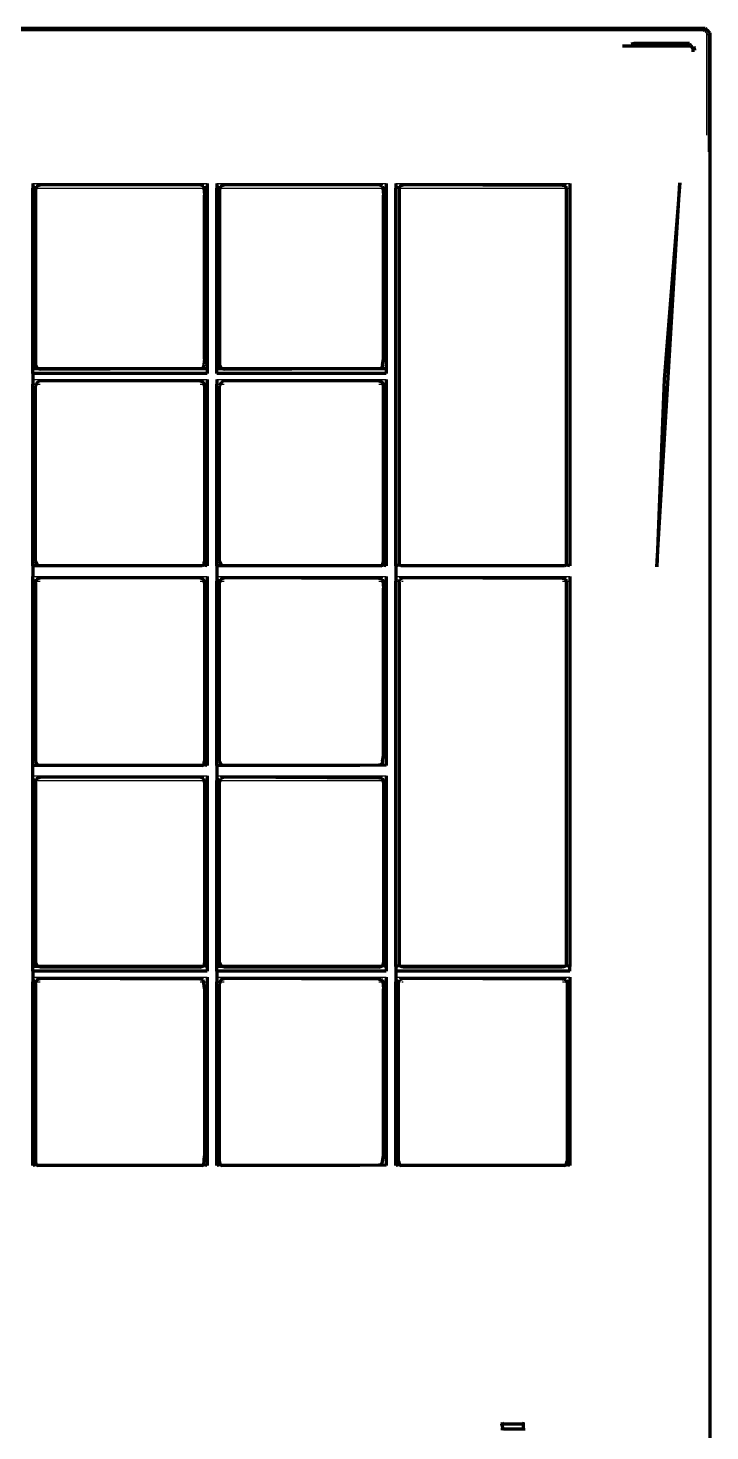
# Model space of a CAD drawing. Header units: millimetres. Extents: x 4307 to 31003, y 2809 to 20009.
# Drawn here: x 11413.4 to 11461.9, y 13457.8 to 13557.4 of the extents above; entities that cross this region are included whole.
import ezdxf

# ---------------------------------------------------------------- set-up
doc = ezdxf.new("R2010")
doc.units = ezdxf.units.MM
doc.layers.add('ProfileEdges', color=7, linetype='Continuous')

msp = doc.modelspace()

# ---------------------------------------------------------------- linework, layer by layer
for p, q in [((11461.627, 13557.106), (11461.468, 13557.264)), ((11461.627, 13557.106), (11461.627, 13549.825)), ((11461.742, 13556.961), (11461.627, 13557.106)), ((11460.465, 13556.344), (11460.759, 13555.96)), ((11460.793, 13556.161), (11460.808, 13555.966)), ((11461.742, 13556.961), (11461.743, 13548.647)), ((11460.759, 13555.96), (11460.808, 13555.966)), ((11460.808, 13555.927), (11460.808, 13555.966)), ((11413.784, 13546.4), (11426.169, 13546.4)), ((11426.855, 13546.4), (11438.872, 13546.4)), ((11439.558, 13546.4), (11451.918, 13546.4)), ((11413.784, 13546.065), (11414.005, 13546.065)), ((11414.005, 13546.065), (11425.927, 13546.065)), ((11425.927, 13546.065), (11426.169, 13546.065)), ((11426.855, 13546.065), (11427.075, 13546.065)), ((11427.075, 13546.065), (11438.631, 13546.065)), ((11438.631, 13546.065), (11438.872, 13546.065)), ((11439.558, 13546.065), (11439.815, 13546.065)), ((11439.815, 13546.065), (11451.661, 13546.065)), ((11451.661, 13546.065), (11451.918, 13546.065)), ((11413.784, 13532.481), (11426.169, 13532.481)), ((11413.784, 13532.146), (11414.026, 13532.146)), ((11414.026, 13532.146), (11414.298, 13532.146)), ((11425.656, 13532.146), (11425.949, 13532.146)), ((11425.949, 13532.146), (11426.169, 13532.146)), ((11426.855, 13532.481), (11438.872, 13532.481)), ((11426.855, 13532.146), (11427.097, 13532.146)), ((11427.097, 13532.146), (11427.369, 13532.146)), ((11438.359, 13532.146), (11438.652, 13532.146)), ((11438.652, 13532.146), (11438.872, 13532.146)), ((11413.784, 13518.486), (11426.169, 13518.486)), ((11426.855, 13518.486), (11438.872, 13518.486)), ((11439.558, 13518.486), (11451.918, 13518.486)), ((11413.784, 13518.151), (11414.004, 13518.151)), ((11414.004, 13518.151), (11414.298, 13518.151)), ((11425.655, 13518.151), (11425.949, 13518.151)), ((11425.949, 13518.151), (11426.169, 13518.151)), ((11426.855, 13518.151), (11427.075, 13518.151)), ((11427.075, 13518.151), (11427.369, 13518.151)), ((11438.359, 13518.151), (11438.631, 13518.151)), ((11438.631, 13518.151), (11438.872, 13518.151)), ((11439.558, 13518.151), (11439.833, 13518.151)), ((11439.987, 13518.151), (11440.072, 13518.151)), ((11451.404, 13518.151), (11451.661, 13518.151)), ((11451.661, 13518.151), (11451.918, 13518.151)), ((11413.784, 13504.316), (11426.169, 13504.316)), ((11426.855, 13504.316), (11438.872, 13504.316)), ((11413.784, 13503.981), (11414.004, 13503.981)), ((11414.004, 13503.981), (11425.949, 13503.981)), ((11425.949, 13503.981), (11426.169, 13503.981)), ((11426.855, 13503.981), (11427.075, 13503.981)), ((11427.075, 13503.981), (11438.652, 13503.981)), ((11438.652, 13503.981), (11438.872, 13503.981)), ((11413.784, 13490.024), (11426.169, 13490.024)), ((11413.784, 13489.689), (11414.004, 13489.689)), ((11414.004, 13489.689), (11414.298, 13489.689)), ((11425.655, 13489.689), (11425.894, 13489.689)), ((11425.894, 13489.689), (11426.169, 13489.689)), ((11426.855, 13490.024), (11438.872, 13490.024)), ((11426.855, 13489.689), (11427.075, 13489.689)), ((11427.075, 13489.689), (11427.369, 13489.689)), ((11438.359, 13489.689), (11438.631, 13489.689)), ((11438.631, 13489.689), (11438.872, 13489.689)), ((11439.558, 13490.024), (11451.918, 13490.024)), ((11439.558, 13489.689), (11439.778, 13489.689)), ((11439.778, 13489.689), (11439.833, 13489.689)), ((11439.987, 13489.689), (11440.072, 13489.689)), ((11451.404, 13489.689), (11451.698, 13489.689)), ((11451.698, 13489.689), (11451.918, 13489.689)), ((11447.195, 13458.402), (11447.127, 13458.327)), ((11448.632, 13458.327), (11448.563, 13458.402)), ((11447.093, 13458.221), (11448.632, 13458.221)), ((11448.69, 13458.221), (11448.632, 13458.221))]:
    msp.add_line(p, q)
at = {"layer": 'ProfileEdges', "lineweight": 211}
for p, q in [((11162.638, 13557.445), (11461.523, 13557.445)), ((11162.761, 13557.339), (11461.4, 13557.338)), ((11461.4, 13557.338), (11461.468, 13557.264)), ((11461.65, 13557.306), (11461.468, 13557.264)), ((11461.523, 13557.445), (11461.65, 13557.306)), ((11461.65, 13557.306), (11461.694, 13557.306)), ((11461.865, 13557.117), (11461.694, 13557.306)), ((11461.865, 13557.117), (11461.865, 13441.842)), ((11455.666, 13556.188), (11460.484, 13556.189)), ((11456.475, 13556.338), (11456.276, 13556.301)), ((11460.416, 13556.338), (11456.475, 13556.338)), ((11460.416, 13556.301), (11456.475, 13556.338)), ((11460.416, 13556.301), (11460.416, 13556.338)), ((11460.484, 13556.189), (11460.416, 13556.301)), ((11460.484, 13556.189), (11460.655, 13556)), ((11460.655, 13556), (11460.655, 13555.755)), ((11460.759, 13555.96), (11460.655, 13556)), ((11460.759, 13555.96), (11460.759, 13555.872)), ((11413.784, 13546.4), (11413.784, 13546.065)), ((11414.005, 13546.065), (11414.041, 13546.213)), ((11414.041, 13546.213), (11414.298, 13546.305)), ((11425.656, 13546.305), (11414.298, 13546.305)), ((11425.912, 13546.213), (11425.656, 13546.305)), ((11425.912, 13546.213), (11425.927, 13546.065)), ((11426.169, 13546.4), (11426.169, 13546.065)), ((11426.855, 13546.4), (11426.855, 13546.065)), ((11427.075, 13546.065), (11427.112, 13546.213)), ((11427.112, 13546.213), (11427.369, 13546.305)), ((11438.359, 13546.305), (11427.369, 13546.305)), ((11438.616, 13546.213), (11438.359, 13546.305)), ((11438.616, 13546.213), (11438.631, 13546.065)), ((11438.872, 13546.4), (11438.872, 13546.065)), ((11439.558, 13546.4), (11439.558, 13546.065)), ((11439.815, 13546.213), (11440.072, 13546.305)), ((11439.815, 13546.065), (11439.815, 13546.213)), ((11451.404, 13546.249), (11440.072, 13546.305)), ((11451.661, 13546.213), (11451.404, 13546.249)), ((11451.661, 13546.065), (11451.661, 13546.213)), ((11451.918, 13546.4), (11451.918, 13546.065)), ((11458.106, 13519.179), (11459.73, 13546.452)), ((11459.73, 13546.452), (11458.605, 13532.482)), ((11413.784, 13533.233), (11413.784, 13546.065)), ((11413.977, 13545.952), (11414.005, 13546.065)), ((11413.977, 13545.952), (11413.977, 13533.537)), ((11425.927, 13546.065), (11425.977, 13545.576)), ((11425.977, 13533.913), (11425.977, 13545.576)), ((11426.169, 13546.065), (11426.169, 13533.233)), ((11426.855, 13533.233), (11426.855, 13546.065)), ((11427.047, 13545.952), (11427.075, 13546.065)), ((11427.047, 13545.952), (11427.047, 13533.537)), ((11438.631, 13546.065), (11438.68, 13545.576)), ((11438.68, 13533.913), (11438.68, 13545.576)), ((11438.872, 13546.065), (11438.872, 13533.233)), ((11439.558, 13519.238), (11439.558, 13546.065)), ((11439.815, 13519.281), (11439.815, 13546.065)), ((11451.661, 13546.065), (11451.661, 13519.281)), ((11451.918, 13546.065), (11451.918, 13519.238)), ((11413.784, 13532.898), (11413.784, 13533.233)), ((11414.202, 13533.233), (11413.784, 13533.233)), ((11414.084, 13533.293), (11413.977, 13533.537)), ((11414.202, 13533.233), (11414.084, 13533.293)), ((11414.298, 13533.184), (11414.202, 13533.233)), ((11424.244, 13533.233), (11414.202, 13533.233)), ((11424.244, 13533.233), (11414.298, 13533.184)), ((11425.656, 13533.24), (11424.244, 13533.233)), ((11425.87, 13533.293), (11425.656, 13533.24)), ((11426.169, 13533.233), (11425.656, 13533.24)), ((11425.912, 13533.522), (11425.87, 13533.293)), ((11425.977, 13533.913), (11425.912, 13533.522)), ((11426.169, 13533.233), (11426.169, 13532.898)), ((11426.855, 13532.898), (11426.855, 13533.233)), ((11427.273, 13533.233), (11426.855, 13533.233)), ((11427.154, 13533.293), (11427.047, 13533.537)), ((11427.273, 13533.233), (11427.154, 13533.293)), ((11427.369, 13533.184), (11427.273, 13533.233)), ((11436.993, 13533.233), (11427.273, 13533.233)), ((11436.993, 13533.233), (11427.369, 13533.184)), ((11438.359, 13533.24), (11436.993, 13533.233)), ((11438.573, 13533.293), (11438.359, 13533.24)), ((11438.872, 13533.233), (11438.359, 13533.24)), ((11438.616, 13533.522), (11438.573, 13533.293)), ((11438.616, 13533.522), (11438.68, 13533.913)), ((11438.872, 13533.233), (11438.872, 13532.898)), ((11426.169, 13532.898), (11413.784, 13532.898)), ((11413.784, 13532.898), (11413.784, 13532.481)), ((11413.784, 13532.481), (11413.784, 13532.146)), ((11413.784, 13519.238), (11413.784, 13532.146)), ((11414.026, 13532.146), (11413.977, 13532.033)), ((11414.084, 13532.277), (11414.026, 13532.146)), ((11414.298, 13532.386), (11414.084, 13532.277)), ((11425.656, 13532.386), (11414.298, 13532.386)), ((11425.656, 13532.386), (11425.912, 13532.294)), ((11425.949, 13532.146), (11425.912, 13532.294)), ((11425.977, 13532.033), (11425.949, 13532.146)), ((11426.169, 13532.481), (11426.169, 13532.146)), ((11426.169, 13532.146), (11426.169, 13519.238)), ((11438.872, 13532.898), (11426.855, 13532.898)), ((11426.855, 13532.481), (11426.855, 13532.146)), ((11426.855, 13519.238), (11426.855, 13532.146)), ((11427.097, 13532.146), (11427.047, 13532.033)), ((11427.154, 13532.277), (11427.097, 13532.146)), ((11427.369, 13532.386), (11427.154, 13532.277)), ((11438.359, 13532.386), (11427.369, 13532.386)), ((11438.359, 13532.386), (11438.616, 13532.294)), ((11438.652, 13532.146), (11438.616, 13532.294)), ((11438.68, 13532.033), (11438.652, 13532.146)), ((11438.872, 13532.481), (11438.872, 13532.146)), ((11438.872, 13532.146), (11438.872, 13519.238)), ((11458.605, 13532.482), (11458.106, 13519.179)), ((11413.977, 13519.542), (11413.977, 13532.033)), ((11425.977, 13532.033), (11425.977, 13519.542)), ((11427.047, 13519.542), (11427.047, 13532.033)), ((11438.68, 13519.542), (11438.68, 13532.033)), ((11413.784, 13519.238), (11413.784, 13518.486)), ((11414.202, 13519.238), (11413.784, 13519.238)), ((11413.977, 13519.542), (11414.084, 13519.298)), ((11414.202, 13519.238), (11414.084, 13519.298)), ((11425.792, 13519.238), (11414.202, 13519.238)), ((11425.912, 13519.281), (11425.792, 13519.238)), ((11425.912, 13519.281), (11425.977, 13519.542)), ((11426.169, 13519.238), (11425.912, 13519.281)), ((11426.855, 13519.238), (11426.855, 13518.486)), ((11427.273, 13519.238), (11426.855, 13519.238)), ((11427.047, 13519.542), (11427.154, 13519.298)), ((11427.273, 13519.238), (11427.154, 13519.298)), ((11438.495, 13519.238), (11427.273, 13519.238)), ((11438.495, 13519.238), (11438.616, 13519.281)), ((11438.616, 13519.281), (11438.68, 13519.542)), ((11438.872, 13519.238), (11438.616, 13519.281)), ((11439.815, 13519.281), (11439.558, 13519.238)), ((11439.558, 13519.238), (11439.558, 13518.486)), ((11439.935, 13519.238), (11439.815, 13519.281)), ((11451.541, 13519.238), (11439.935, 13519.238)), ((11451.661, 13519.281), (11451.541, 13519.238)), ((11451.918, 13519.238), (11451.661, 13519.281)), ((11413.784, 13518.151), (11413.784, 13518.486)), ((11414.004, 13518.151), (11414.041, 13518.3)), ((11414.041, 13518.3), (11414.298, 13518.391)), ((11425.655, 13518.391), (11414.298, 13518.391)), ((11425.655, 13518.391), (11425.912, 13518.3)), ((11425.949, 13518.151), (11425.912, 13518.3)), ((11426.169, 13518.486), (11426.169, 13518.151)), ((11426.855, 13518.486), (11426.855, 13518.151)), ((11427.075, 13518.151), (11427.112, 13518.3)), ((11427.112, 13518.3), (11427.369, 13518.391)), ((11438.359, 13518.335), (11427.369, 13518.391)), ((11438.616, 13518.3), (11438.359, 13518.335)), ((11438.616, 13518.3), (11438.631, 13518.151)), ((11438.872, 13518.486), (11438.872, 13518.151)), ((11439.558, 13518.486), (11439.558, 13518.151)), ((11440.072, 13518.391), (11439.815, 13518.3)), ((11439.833, 13518.151), (11439.815, 13518.3)), ((11451.404, 13518.335), (11440.072, 13518.391)), ((11451.661, 13518.3), (11451.404, 13518.335)), ((11451.661, 13518.151), (11451.661, 13518.3)), ((11451.918, 13518.486), (11451.918, 13518.151)), ((11413.784, 13505.068), (11413.784, 13518.151)), ((11413.977, 13518.038), (11414.004, 13518.151)), ((11413.977, 13518.038), (11413.977, 13505.372)), ((11425.977, 13518.038), (11425.949, 13518.151)), ((11425.977, 13518.038), (11425.977, 13505.372)), ((11426.169, 13518.151), (11426.169, 13505.068)), ((11426.855, 13505.068), (11426.855, 13518.151)), ((11427.047, 13518.038), (11427.075, 13518.151)), ((11427.047, 13505.372), (11427.047, 13518.038)), ((11438.631, 13518.151), (11438.68, 13517.662)), ((11438.68, 13505.748), (11438.68, 13517.662)), ((11438.872, 13518.151), (11438.872, 13505.068)), ((11439.558, 13490.776), (11439.558, 13518.151)), ((11439.815, 13518.053), (11439.833, 13518.151)), ((11439.815, 13490.819), (11439.815, 13518.053)), ((11451.661, 13518.151), (11451.661, 13490.819)), ((11451.918, 13518.151), (11451.918, 13490.776)), ((11414.084, 13505.128), (11413.977, 13505.372)), ((11425.912, 13505.111), (11425.977, 13505.372)), ((11427.154, 13505.128), (11427.047, 13505.372)), ((11438.616, 13505.357), (11438.573, 13505.128)), ((11438.616, 13505.357), (11438.68, 13505.748)), ((11414.202, 13505.068), (11413.784, 13505.068)), ((11413.784, 13504.316), (11413.784, 13505.068)), ((11413.784, 13503.981), (11413.784, 13504.316)), ((11414.202, 13505.068), (11414.084, 13505.128)), ((11425.792, 13505.068), (11414.202, 13505.068)), ((11425.792, 13505.068), (11425.912, 13505.111)), ((11426.169, 13505.068), (11425.912, 13505.111)), ((11426.169, 13504.316), (11426.169, 13503.981)), ((11426.855, 13505.068), (11426.855, 13504.316)), ((11427.273, 13505.068), (11426.855, 13505.068)), ((11426.855, 13504.316), (11426.855, 13503.981)), ((11427.273, 13505.068), (11427.154, 13505.128)), ((11436.994, 13505.068), (11427.273, 13505.068)), ((11438.359, 13505.075), (11436.994, 13505.068)), ((11438.573, 13505.128), (11438.359, 13505.075)), ((11438.872, 13505.068), (11438.359, 13505.075)), ((11438.872, 13504.316), (11438.872, 13503.981)), ((11413.784, 13490.776), (11413.784, 13503.981)), ((11413.977, 13503.869), (11414.004, 13503.981)), ((11413.977, 13503.869), (11413.977, 13491.08)), ((11414.004, 13503.981), (11414.041, 13504.13)), ((11414.041, 13504.13), (11414.298, 13504.221)), ((11425.655, 13504.221), (11414.298, 13504.221)), ((11425.912, 13504.13), (11425.655, 13504.221)), ((11425.949, 13503.981), (11425.912, 13504.13)), ((11425.977, 13503.869), (11425.949, 13503.981)), ((11425.977, 13503.869), (11425.977, 13491.08)), ((11426.169, 13503.981), (11426.169, 13490.776)), ((11426.855, 13490.776), (11426.855, 13503.981)), ((11427.047, 13503.869), (11427.075, 13503.981)), ((11427.047, 13491.08), (11427.047, 13503.869)), ((11427.075, 13503.981), (11427.112, 13504.13)), ((11427.369, 13504.221), (11427.112, 13504.13)), ((11438.359, 13504.165), (11427.369, 13504.221)), ((11438.616, 13504.13), (11438.359, 13504.165)), ((11438.652, 13503.981), (11438.616, 13504.13)), ((11438.68, 13503.869), (11438.652, 13503.981)), ((11438.68, 13503.869), (11438.68, 13491.08)), ((11438.872, 13503.981), (11438.872, 13490.776)), ((11413.784, 13490.441), (11413.784, 13490.776)), ((11414.202, 13490.776), (11413.784, 13490.776)), ((11426.169, 13490.441), (11413.784, 13490.441)), ((11413.784, 13490.441), (11413.784, 13490.024)), ((11414.084, 13490.836), (11413.977, 13491.08)), ((11414.202, 13490.776), (11414.084, 13490.836)), ((11414.298, 13490.727), (11414.202, 13490.776)), ((11425.792, 13490.776), (11414.202, 13490.776)), ((11425.655, 13490.727), (11414.298, 13490.727)), ((11425.655, 13490.727), (11425.792, 13490.776)), ((11425.792, 13490.776), (11425.912, 13490.819)), ((11425.977, 13491.08), (11425.912, 13490.819)), ((11426.169, 13490.776), (11425.912, 13490.819)), ((11426.169, 13490.776), (11426.169, 13490.441)), ((11426.855, 13490.441), (11426.855, 13490.776)), ((11427.273, 13490.776), (11426.855, 13490.776)), ((11438.872, 13490.441), (11426.855, 13490.441)), ((11426.855, 13490.441), (11426.855, 13490.024)), ((11427.154, 13490.836), (11427.047, 13491.08)), ((11427.273, 13490.776), (11427.154, 13490.836)), ((11427.369, 13490.727), (11427.273, 13490.776)), ((11438.495, 13490.776), (11427.273, 13490.776)), ((11438.359, 13490.727), (11427.369, 13490.727)), ((11438.359, 13490.727), (11438.495, 13490.776)), ((11438.495, 13490.776), (11438.616, 13490.819)), ((11438.68, 13491.08), (11438.616, 13490.819)), ((11438.872, 13490.776), (11438.616, 13490.819)), ((11438.872, 13490.776), (11438.872, 13490.441)), ((11439.815, 13490.819), (11439.558, 13490.776)), ((11439.558, 13490.776), (11439.558, 13490.441)), ((11451.918, 13490.441), (11439.558, 13490.441)), ((11439.558, 13490.441), (11439.558, 13490.024)), ((11439.935, 13490.776), (11439.815, 13490.819)), ((11440.072, 13490.727), (11439.935, 13490.776)), ((11451.541, 13490.776), (11439.935, 13490.776)), ((11451.404, 13490.727), (11440.072, 13490.727)), ((11451.541, 13490.776), (11451.404, 13490.727)), ((11451.661, 13490.819), (11451.541, 13490.776)), ((11451.918, 13490.776), (11451.661, 13490.819)), ((11451.918, 13490.441), (11451.918, 13490.776)), ((11413.784, 13490.024), (11413.784, 13489.689)), ((11413.784, 13476.646), (11413.784, 13489.689)), ((11413.977, 13489.577), (11414.004, 13489.689)), ((11413.977, 13489.577), (11413.977, 13476.95)), ((11414.004, 13489.689), (11414.041, 13489.838)), ((11414.041, 13489.838), (11414.298, 13489.929)), ((11425.655, 13489.873), (11414.298, 13489.929)), ((11425.87, 13489.82), (11425.655, 13489.873)), ((11425.894, 13489.689), (11425.87, 13489.82)), ((11425.912, 13489.591), (11425.894, 13489.689)), ((11425.977, 13489.2), (11425.912, 13489.591)), ((11426.169, 13490.024), (11426.169, 13489.689)), ((11426.169, 13489.689), (11426.169, 13476.646)), ((11426.855, 13490.024), (11426.855, 13489.689)), ((11426.855, 13476.646), (11426.855, 13489.689)), ((11427.075, 13489.689), (11427.047, 13489.577)), ((11427.047, 13476.95), (11427.047, 13489.577)), ((11427.112, 13489.838), (11427.075, 13489.689)), ((11427.112, 13489.838), (11427.369, 13489.929)), ((11438.359, 13489.873), (11427.369, 13489.929)), ((11438.359, 13489.873), (11438.616, 13489.838)), ((11438.616, 13489.838), (11438.631, 13489.689)), ((11438.631, 13489.689), (11438.68, 13489.2)), ((11438.872, 13490.024), (11438.872, 13489.689)), ((11438.872, 13489.689), (11438.872, 13476.646)), ((11439.558, 13490.024), (11439.558, 13489.689)), ((11439.558, 13476.646), (11439.558, 13489.689)), ((11439.75, 13489.577), (11439.778, 13489.689)), ((11439.75, 13476.95), (11439.75, 13489.577)), ((11439.778, 13489.689), (11439.815, 13489.838)), ((11440.072, 13489.929), (11439.815, 13489.838)), ((11451.404, 13489.873), (11440.072, 13489.929)), ((11451.661, 13489.838), (11451.404, 13489.873)), ((11451.661, 13489.838), (11451.698, 13489.689)), ((11451.698, 13489.689), (11451.726, 13489.577)), ((11451.726, 13489.577), (11451.726, 13476.95)), ((11451.918, 13490.024), (11451.918, 13489.689)), ((11451.918, 13489.689), (11451.918, 13476.646)), ((11425.977, 13489.2), (11425.977, 13477.326)), ((11438.68, 13477.326), (11438.68, 13489.2)), ((11425.912, 13476.688), (11425.977, 13477.326)), ((11438.616, 13476.935), (11438.68, 13477.326)), ((11414.041, 13476.688), (11413.784, 13476.646)), ((11414.041, 13476.688), (11413.977, 13476.95)), ((11414.041, 13476.688), (11414.161, 13476.646)), ((11425.792, 13476.646), (11414.161, 13476.646)), ((11425.792, 13476.646), (11425.912, 13476.688)), ((11426.169, 13476.646), (11425.912, 13476.688)), ((11427.112, 13476.688), (11426.855, 13476.646)), ((11427.112, 13476.688), (11427.047, 13476.95)), ((11427.112, 13476.688), (11427.232, 13476.646)), ((11436.993, 13476.646), (11427.232, 13476.646)), ((11438.359, 13476.653), (11436.993, 13476.646)), ((11438.573, 13476.706), (11438.359, 13476.653)), ((11438.872, 13476.646), (11438.359, 13476.653)), ((11438.573, 13476.706), (11438.616, 13476.935)), ((11439.815, 13476.688), (11439.558, 13476.646)), ((11439.75, 13476.95), (11439.815, 13476.688)), ((11439.815, 13476.688), (11439.935, 13476.646)), ((11451.541, 13476.646), (11439.935, 13476.646)), ((11451.541, 13476.646), (11451.661, 13476.688)), ((11451.661, 13476.688), (11451.726, 13476.95)), ((11451.918, 13476.646), (11451.661, 13476.688)), ((11447.085, 13458.278), (11447.127, 13458.327)), ((11447.093, 13458.221), (11447.085, 13458.278)), ((11447.085, 13458.278), (11448.632, 13458.278)), ((11447.093, 13458.221), (11447.127, 13458.011)), ((11447.127, 13458.011), (11447.127, 13457.974)), ((11447.127, 13457.848), (11447.127, 13457.974)), ((11447.127, 13457.974), (11447.195, 13457.899)), ((11448.563, 13457.899), (11447.195, 13457.899)), ((11448.632, 13457.974), (11448.563, 13457.899)), ((11448.632, 13458.278), (11448.632, 13458.327)), ((11448.689, 13458.278), (11448.632, 13458.278)), ((11448.632, 13458.221), (11448.632, 13458.278)), ((11448.632, 13457.974), (11448.632, 13458.221)), ((11448.632, 13457.974), (11448.632, 13457.82))]:
    msp.add_line(p, q, dxfattribs=at)

doc.saveas('drawing.dxf')
